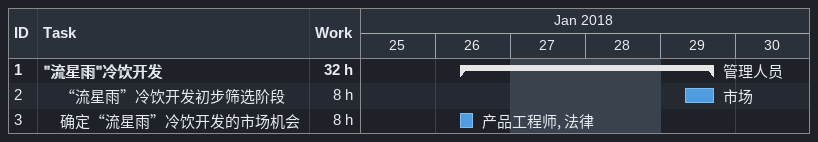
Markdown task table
| ID | Level | Task | Start | Finish | Resources | Work (h) |
|---|---|---|---|---|---|---|
| 1 | 1 | **"流星雨"冷饮开发** | 2018-01-26 | 2018-01-29 | 管理人员 | 32 |
| 2 | 2 | “流星雨”冷饮开发初步筛选阶段 | 2018-01-29 | 2018-01-29 | 市场 | 8 |
| 3 | 2 | 确定“流星雨”冷饮开发的市场机会 | 2018-01-26 | 2018-01-26 | 产品工程师, 法律 | 8 |
